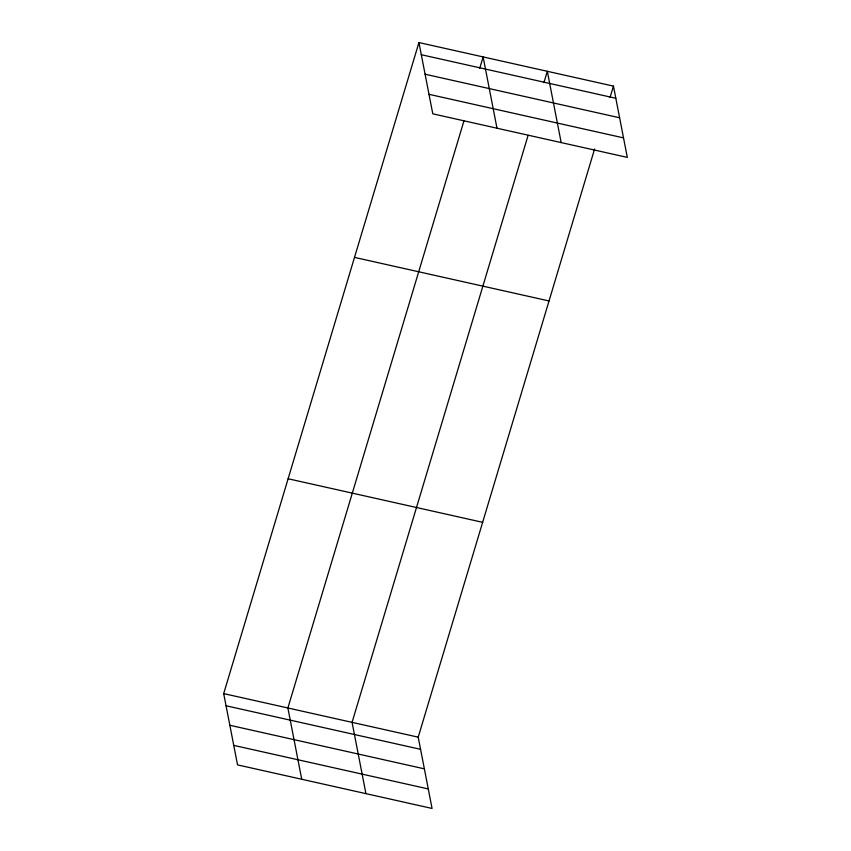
<?xml version="1.0" encoding="UTF-8"?>
<svg xmlns="http://www.w3.org/2000/svg" width="851" height="851" viewBox="0 0 851 851"><rect width="100%" height="100%" fill="white"/><g stroke="black" fill="none" stroke-linecap="round" stroke-linejoin="round"><path stroke-width="1.28" d="M594.615 148.936L418.213 737.168L432.063 808.45L237.546 764.889L223.685 693.608L418.937 42.55L613.454 86.111L627.315 157.392L432.787 113.832L418.937 42.55M463.912 121.002L287.883 707.979L301.733 779.261M479.741 68.229L483.123 56.921L496.984 128.203M528.099 135.373L352.069 722.361L365.93 793.643M543.927 82.611L547.321 71.303L561.171 142.585M610.061 97.418L613.454 86.111M421.298 54.709L615.816 98.269M425.096 74.218L619.613 117.778M429 94.323L623.517 137.883M354.505 257.396L549.023 300.956M288.117 478.762L482.645 522.323M223.685 693.608L418.213 737.168M226.047 705.766L420.575 749.327M229.844 725.275L424.362 768.836M233.748 745.38L428.276 788.941"/></g></svg>
